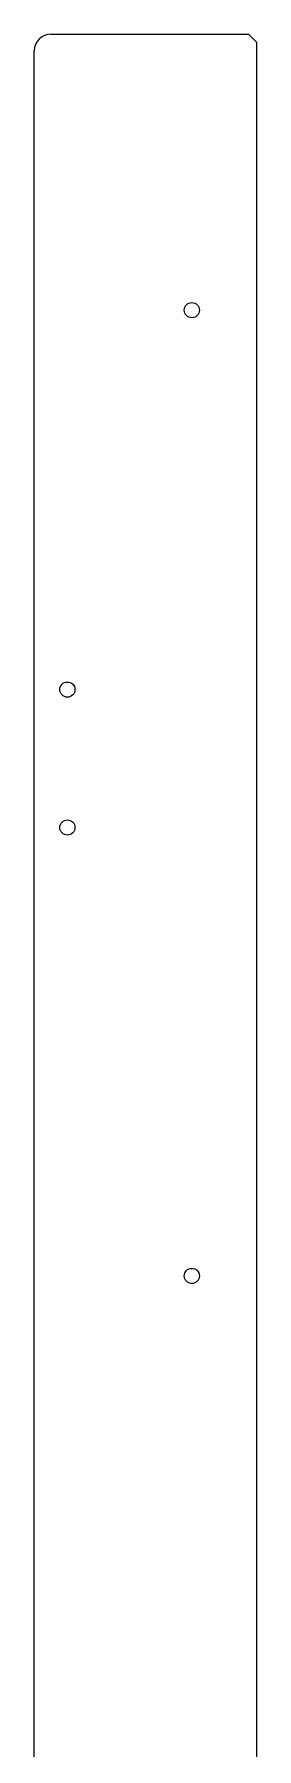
# Model space of a CAD drawing. Header units: millimetres. Extents: x 0 to 2286, y -63 to 1179.
# Drawn here: x 217 to 298, y 558 to 1179 of the extents above; entities that cross this region are included whole.
import ezdxf

# ---------------------------------------------------------------- set-up
doc = ezdxf.new("R2010")
doc.units = ezdxf.units.MM
doc.layers.add('Visible (ABNT)', color=7, linetype='Continuous', lineweight=13)

msp = doc.modelspace()

# ---------------------------------------------------------------- linework, layer by layer
at = {"layer": 'Visible (ABNT)'}
for p, q in [((223.4752, 1179.259), (295.1195, 1179.259)), ((295.1195, 1179.259), (298.1195, 1176.259)), ((298.1195, 82.259), (298.1195, 1176.259)), ((217.4752, 85.259), (217.4752, 1173.259))]:
    msp.add_line(p, q, dxfattribs=at)
for centre in [(274.6195, 1079.259), (229.4752, 941.759), (229.4752, 891.759), (274.6195, 729.259)]:
    msp.add_circle(centre, 2.75, dxfattribs=at)
msp.add_arc((223.4752, 1173.259), 6, 90, 180, dxfattribs=at)

doc.saveas('drawing.dxf')
